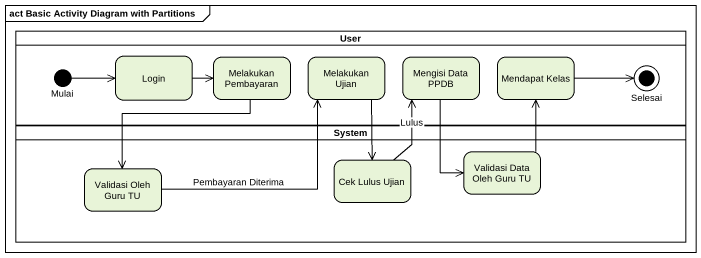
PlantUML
@startuml
mainframe act Basic Activity Diagram with Partitions
hide empty description
state User <<partition>> {
  state Mulai <<start>>
  state Login
  state "Melakukan Pembayaran" as Melakukan_Pembayaran
  state "Melakukan Ujian" as Melakukan_Ujian
  state "Mengisi Data PPDB" as Mengisi_Data_PPDB
  state "Mendapat Kelas" as Mendapat_Kelas
  state Selesai <<end>>
}
state System <<partition>> {
  state "Validasi Data Oleh Guru TU" as Validasi_Data_Oleh_Guru_TU
  state "Validasi Oleh Guru TU" as Validasi_Oleh_Guru_TU
  state "Cek Lulus Ujian" as Cek_Lulus_Ujian
}
Mulai -right-> Login
Login -right-> Melakukan_Pembayaran
Melakukan_Pembayaran --> Validasi_Oleh_Guru_TU
Melakukan_Ujian --> Cek_Lulus_Ujian
Mengisi_Data_PPDB --> Validasi_Data_Oleh_Guru_TU
Mendapat_Kelas -right-> Selesai
Validasi_Data_Oleh_Guru_TU -up-> Mendapat_Kelas
Validasi_Oleh_Guru_TU -right-> Melakukan_Ujian : Pembayaran Diterima
Cek_Lulus_Ujian -up-> Mengisi_Data_PPDB : Lulus
@enduml
